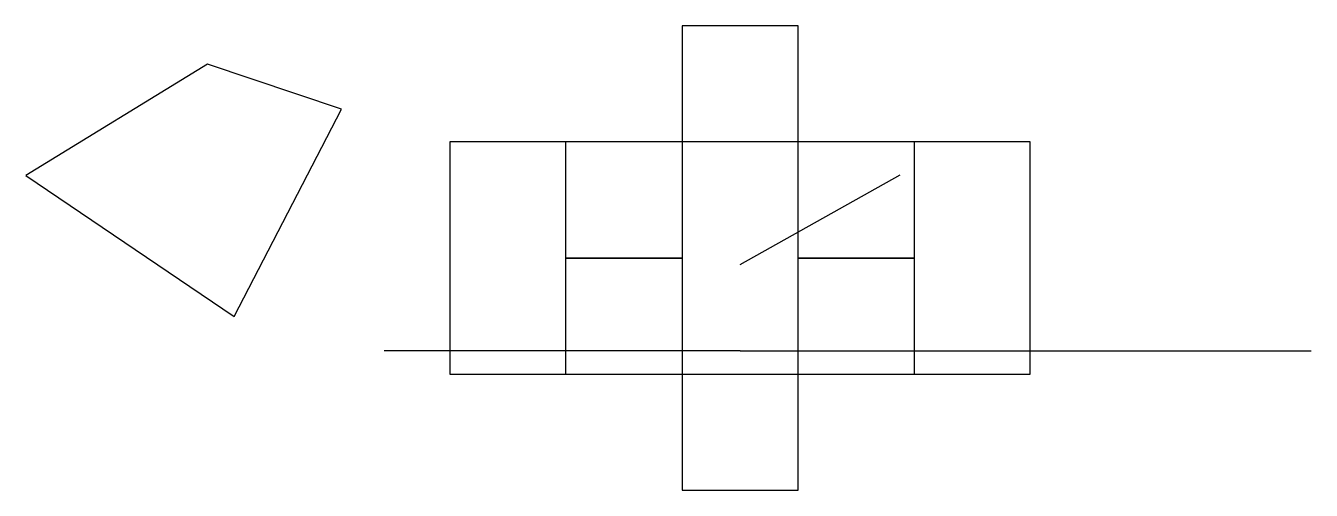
# Model space of a CAD drawing. Extents: x -7.3 to 14.8, y -2 to 6.
import ezdxf

# ---------------------------------------------------------------- set-up
doc = ezdxf.new("R2010")
doc.units = 0
doc.layers.add('Default', color=7, linetype='Continuous')

msp = doc.modelspace()

# ---------------------------------------------------------------- linework, layer by layer
at = {"layer": 'Default'}
for p, q in [((5, 1.889), (7.755, 3.43)), ((5, 0.4), (-1.134, 0.4)), ((5, 0.4), (14.841, 0.4))]:
    msp.add_line(p, q, dxfattribs=at)
for points in [[(10, 0), (10, 4), (8, 4), (8, 2), (6, 2), (6, 6), (4, 6), (4, 2), (2, 2), (2, 4), (0, 4), (0, 0)], [(-4.176, 5.34), (-7.308, 3.421), (-3.715, 0.992), (-1.869, 4.563)], [(0, 4), (0, 0), (2, 0), (2, 2), (4, 2), (4, -2), (6, -2), (6, 2), (8, 2), (8, 0), (10, 0), (10, 4)]]:
    msp.add_lwpolyline(points, close=True, dxfattribs=at)

doc.saveas('drawing.dxf')
